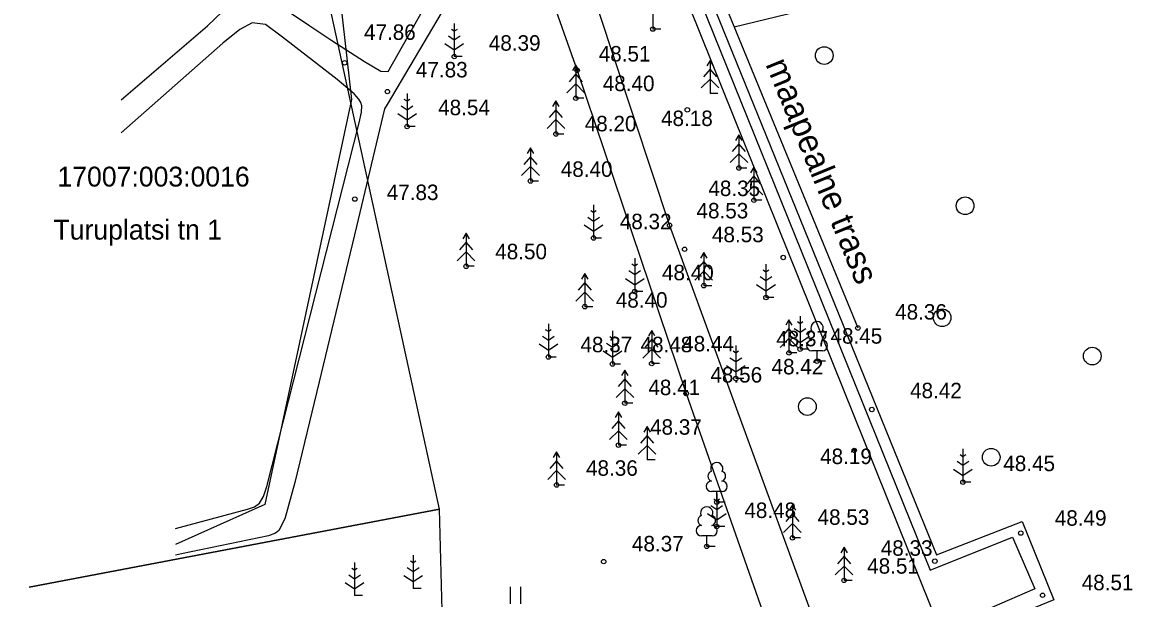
# Model space of a CAD drawing. Extents: x 641569 to 641767, y 6455666 to 6455967.
# Drawn here: x 641612.2 to 641663.3, y 6455859.8 to 6455885.8 of the extents above; entities that cross this region are included whole.
import ezdxf

# ---------------------------------------------------------------- set-up
doc = ezdxf.new("R2010")
doc.units = 0
for name, color, linetype in [('ABIJOONIS', 7, 'Continuous'), ('AED', 7, 'Continuous'), ('HALJASTUS', 7, 'Continuous'), ('KORGUS', 7, 'Continuous'), ('PIIR', 7, 'Continuous'), ('PUU', 7, 'Continuous'), ('TEE', 7, 'Continuous'), ('TTRASS', 7, 'Continuous'), ('VEEKOGU', 7, 'Continuous')]:
    doc.layers.add(name, color=color, linetype=linetype)

msp = doc.modelspace()

# ---------------------------------------------------------------- linework, layer by layer
at = {"layer": 'AED'}
for points in [[(641605.482, 6455945.71), (641620.68, 6455906.524), (641624.027, 6455903.802), (641625.205, 6455899.187), (641627.113, 6455882.358), (641623.183, 6455864.021), (641619.15, 6455862.222)], [(641650.08, 6455909.869), (641637.472, 6455902.565), (641650.029, 6455872.015)], [(641653.533, 6455887.842), (641644.435, 6455885.625)]]:
    msp.add_lwpolyline(points, dxfattribs=at)
at = {"layer": 'HALJASTUS'}
for p, q in [((641634.297, 6455860.297), (641634.297, 6455859.536)), ((641634.752, 6455860.297), (641634.752, 6455859.536))]:
    msp.add_line(p, q, dxfattribs=at)
for centre in [(641648.506, 6455884.346), (641654.884, 6455877.545), (641653.844, 6455872.479), (641660.639, 6455870.744), (641647.743, 6455868.454), (641656.063, 6455866.164)]:
    msp.add_circle(centre, 0.4, dxfattribs=at)
at = {"layer": 'KORGUS'}
for centre in [(641640.748, 6455885.541), (641631.762, 6455884.296), (641626.8, 6455884.017), (641637.325, 6455883.671), (641637.325, 6455883.671), (641628.736, 6455882.712), (641637.262, 6455882.412), (641642.31, 6455881.888), (641629.625, 6455881.129), (641636.364, 6455880.793), (641644.644, 6455879.254), (641635.212, 6455878.667), (641627.26, 6455877.847), (641645.323, 6455877.794), (641641.509, 6455876.66), (641638.067, 6455876.087), (641642.186, 6455875.576), (641646.653, 6455875.203), (641632.299, 6455874.805), (641639.929, 6455873.667), (641643.056, 6455873.929), (641637.67, 6455872.979), (641645.87, 6455873.396), (641650.029, 6455872.015), (641647.413, 6455871.055), (641636.021, 6455870.701), (641640.696, 6455870.402), (641646.911, 6455870.887), (641648.182, 6455870.507), (641638.923, 6455870.384), (641644.504, 6455869.727), (641642.258, 6455869.05), (641639.483, 6455868.611), (641650.661, 6455868.324), (641639.192, 6455866.713), (641649.865, 6455866.475), (641636.394, 6455864.908), (641654.784, 6455865.038), (641643.641, 6455864.133), (641643.641, 6455863.031), (641657.402, 6455862.731), (641647.069, 6455862.512), (641643.188, 6455862.13), (641638.524, 6455861.443), (641653.513, 6455861.461), (641649.405, 6455860.59), (641658.391, 6455859.918)]:
    msp.add_circle(centre, 0.1, dxfattribs=at)
at = {"layer": 'PIIR'}
for points in [[(641663.759, 6455916.737), (641633.44, 6455908.82), (641666.25, 6455827.3), (641693.677, 6455836.694)], [(641612.526, 6455860.28), (641631.09, 6455863.81), (641621.89, 6455906.03), (641607.538, 6455902.837)], [(641613.48, 6455850.829), (641631.45, 6455850.06), (641631.09, 6455863.81), (641612.526, 6455860.28)]]:
    msp.add_lwpolyline(points, dxfattribs=at)
at = {"layer": 'PUU'}
for p, q in [((641640.748, 6455887.041), (641640.748, 6455885.541)), ((641631.762, 6455885.446), (641631.638, 6455885.529)), ((641631.762, 6455885.796), (641631.762, 6455884.296)), ((641631.886, 6455885.529), (641631.762, 6455885.446)), ((641641.108, 6455885.541), (641640.748, 6455885.541)), ((641631.338, 6455884.885), (641631.762, 6455884.603)), ((641631.762, 6455885.046), (641631.495, 6455885.224)), ((641632.029, 6455885.224), (641631.762, 6455885.046)), ((641631.762, 6455884.603), (641632.186, 6455884.885)), ((641632.122, 6455884.296), (641631.762, 6455884.296)), ((641637.262, 6455883.912), (641637.112, 6455883.662)), ((641637.412, 6455883.662), (641637.262, 6455883.912)), ((641637.262, 6455883.912), (641637.262, 6455882.412)), ((641643.338, 6455884.127), (641643.188, 6455883.877)), ((641643.488, 6455883.877), (641643.338, 6455884.127)), ((641643.338, 6455884.127), (641643.338, 6455882.627)), ((641637.262, 6455883.512), (641636.962, 6455883.162)), ((641637.562, 6455883.162), (641637.262, 6455883.512)), ((641643.338, 6455883.277), (641642.938, 6455882.877)), ((641643.338, 6455883.727), (641643.038, 6455883.377)), ((641643.638, 6455883.377), (641643.338, 6455883.727)), ((641643.738, 6455882.877), (641643.338, 6455883.277)), ((641637.262, 6455883.062), (641636.862, 6455882.662)), ((641637.662, 6455882.662), (641637.262, 6455883.062)), ((641629.625, 6455882.279), (641629.501, 6455882.362)), ((641629.625, 6455882.629), (641629.625, 6455881.129)), ((641629.749, 6455882.362), (641629.625, 6455882.279)), ((641636.364, 6455882.293), (641636.214, 6455882.043)), ((641636.514, 6455882.043), (641636.364, 6455882.293)), ((641636.364, 6455882.293), (641636.364, 6455880.793)), ((641637.622, 6455882.412), (641637.262, 6455882.412)), ((641643.698, 6455882.627), (641643.338, 6455882.627)), ((641629.201, 6455881.718), (641629.625, 6455881.436)), ((641629.625, 6455881.879), (641629.358, 6455882.057)), ((641629.892, 6455882.057), (641629.625, 6455881.879)), ((641629.625, 6455881.436), (641630.049, 6455881.718)), ((641636.364, 6455881.893), (641636.064, 6455881.543)), ((641636.664, 6455881.543), (641636.364, 6455881.893)), ((641636.364, 6455881.443), (641635.964, 6455881.043)), ((641636.764, 6455881.043), (641636.364, 6455881.443)), ((641629.985, 6455881.129), (641629.625, 6455881.129)), ((641636.724, 6455880.793), (641636.364, 6455880.793)), ((641644.644, 6455880.754), (641644.494, 6455880.504)), ((641644.794, 6455880.504), (641644.644, 6455880.754)), ((641644.644, 6455880.754), (641644.644, 6455879.254)), ((641644.644, 6455880.354), (641644.344, 6455880.004)), ((641644.944, 6455880.004), (641644.644, 6455880.354)), ((641635.212, 6455879.767), (641634.912, 6455879.417)), ((641635.212, 6455880.167), (641635.062, 6455879.917)), ((641635.362, 6455879.917), (641635.212, 6455880.167)), ((641635.212, 6455880.167), (641635.212, 6455878.667)), ((641635.512, 6455879.417), (641635.212, 6455879.767)), ((641644.644, 6455879.904), (641644.244, 6455879.504)), ((641645.044, 6455879.504), (641644.644, 6455879.904)), ((641635.212, 6455879.317), (641634.812, 6455878.917)), ((641635.612, 6455878.917), (641635.212, 6455879.317)), ((641645.004, 6455879.254), (641644.644, 6455879.254)), ((641645.323, 6455879.294), (641645.173, 6455879.044)), ((641645.473, 6455879.044), (641645.323, 6455879.294)), ((641645.323, 6455879.294), (641645.323, 6455877.794)), ((641635.572, 6455878.667), (641635.212, 6455878.667)), ((641645.323, 6455878.894), (641645.023, 6455878.544)), ((641645.623, 6455878.544), (641645.323, 6455878.894)), ((641645.323, 6455878.444), (641644.923, 6455878.044)), ((641645.723, 6455878.044), (641645.323, 6455878.444)), ((641645.683, 6455877.794), (641645.323, 6455877.794)), ((641638.067, 6455877.237), (641637.943, 6455877.32)), ((641638.067, 6455877.587), (641638.067, 6455876.087)), ((641638.191, 6455877.32), (641638.067, 6455877.237)), ((641637.643, 6455876.676), (641638.067, 6455876.394)), ((641638.067, 6455876.837), (641637.8, 6455877.015)), ((641638.334, 6455877.015), (641638.067, 6455876.837)), ((641638.067, 6455876.394), (641638.491, 6455876.676)), ((641632.299, 6455876.305), (641632.149, 6455876.055)), ((641632.449, 6455876.055), (641632.299, 6455876.305)), ((641632.299, 6455876.305), (641632.299, 6455874.805)), ((641632.299, 6455875.905), (641631.999, 6455875.555)), ((641632.599, 6455875.555), (641632.299, 6455875.905)), ((641638.427, 6455876.087), (641638.067, 6455876.087)), ((641632.299, 6455875.455), (641631.899, 6455875.055)), ((641632.699, 6455875.055), (641632.299, 6455875.455)), ((641639.929, 6455875.167), (641639.929, 6455873.667)), ((641643.056, 6455875.429), (641642.906, 6455875.179)), ((641643.206, 6455875.179), (641643.056, 6455875.429)), ((641643.056, 6455875.429), (641643.056, 6455873.929)), ((641632.659, 6455874.805), (641632.299, 6455874.805)), ((641639.929, 6455874.417), (641639.662, 6455874.595)), ((641639.929, 6455874.817), (641639.805, 6455874.9)), ((641640.053, 6455874.9), (641639.929, 6455874.817)), ((641640.196, 6455874.595), (641639.929, 6455874.417)), ((641643.056, 6455874.579), (641642.656, 6455874.179)), ((641643.056, 6455875.029), (641642.756, 6455874.679)), ((641643.356, 6455874.679), (641643.056, 6455875.029)), ((641643.456, 6455874.179), (641643.056, 6455874.579)), ((641645.87, 6455874.546), (641645.746, 6455874.629)), ((641645.87, 6455874.896), (641645.87, 6455873.396)), ((641645.994, 6455874.629), (641645.87, 6455874.546)), ((641637.67, 6455874.079), (641637.37, 6455873.729)), ((641637.67, 6455874.479), (641637.52, 6455874.229)), ((641637.82, 6455874.229), (641637.67, 6455874.479)), ((641637.67, 6455874.479), (641637.67, 6455872.979)), ((641637.97, 6455873.729), (641637.67, 6455874.079)), ((641639.505, 6455874.256), (641639.929, 6455873.974)), ((641639.929, 6455873.974), (641640.353, 6455874.256)), ((641645.87, 6455874.146), (641645.603, 6455874.324)), ((641646.137, 6455874.324), (641645.87, 6455874.146)), ((641637.67, 6455873.629), (641637.27, 6455873.229)), ((641638.07, 6455873.229), (641637.67, 6455873.629)), ((641640.289, 6455873.667), (641639.929, 6455873.667)), ((641643.416, 6455873.929), (641643.056, 6455873.929)), ((641645.446, 6455873.985), (641645.87, 6455873.703)), ((641645.87, 6455873.703), (641646.294, 6455873.985)), ((641646.23, 6455873.396), (641645.87, 6455873.396)), ((641638.03, 6455872.979), (641637.67, 6455872.979)), ((641647.413, 6455872.555), (641647.413, 6455871.055)), ((641636.021, 6455872.201), (641636.021, 6455870.701)), ((641646.911, 6455872.387), (641646.761, 6455872.137)), ((641647.061, 6455872.137), (641646.911, 6455872.387)), ((641646.911, 6455872.387), (641646.911, 6455870.887)), ((641647.413, 6455872.205), (641647.289, 6455872.288)), ((641647.537, 6455872.288), (641647.413, 6455872.205)), ((641636.021, 6455871.451), (641635.754, 6455871.629)), ((641636.021, 6455871.851), (641635.897, 6455871.934)), ((641636.145, 6455871.934), (641636.021, 6455871.851)), ((641636.288, 6455871.629), (641636.021, 6455871.451)), ((641638.923, 6455871.534), (641638.799, 6455871.617)), ((641638.923, 6455871.884), (641638.923, 6455870.384)), ((641639.047, 6455871.617), (641638.923, 6455871.534)), ((641640.696, 6455871.902), (641640.546, 6455871.652)), ((641640.846, 6455871.652), (641640.696, 6455871.902)), ((641640.696, 6455871.902), (641640.696, 6455870.402)), ((641646.911, 6455871.537), (641646.511, 6455871.137)), ((641646.911, 6455871.987), (641646.611, 6455871.637)), ((641647.211, 6455871.637), (641646.911, 6455871.987)), ((641647.311, 6455871.137), (641646.911, 6455871.537)), ((641646.989, 6455871.644), (641647.413, 6455871.362)), ((641647.413, 6455871.805), (641647.146, 6455871.983)), ((641647.68, 6455871.983), (641647.413, 6455871.805)), ((641647.413, 6455871.362), (641647.837, 6455871.644)), ((641635.597, 6455871.29), (641636.021, 6455871.008)), ((641636.021, 6455871.008), (641636.445, 6455871.29)), ((641638.923, 6455871.134), (641638.656, 6455871.312)), ((641639.19, 6455871.312), (641638.923, 6455871.134)), ((641640.696, 6455871.052), (641640.296, 6455870.652)), ((641640.696, 6455871.502), (641640.396, 6455871.152)), ((641640.996, 6455871.152), (641640.696, 6455871.502)), ((641641.096, 6455870.652), (641640.696, 6455871.052)), ((641644.504, 6455871.227), (641644.504, 6455869.727)), ((641647.773, 6455871.055), (641647.413, 6455871.055)), ((641636.381, 6455870.701), (641636.021, 6455870.701)), ((641638.499, 6455870.973), (641638.923, 6455870.691)), ((641638.923, 6455870.691), (641639.347, 6455870.973)), ((641644.504, 6455870.477), (641644.237, 6455870.655)), ((641644.504, 6455870.877), (641644.38, 6455870.96)), ((641644.628, 6455870.96), (641644.504, 6455870.877)), ((641644.771, 6455870.655), (641644.504, 6455870.477)), ((641647.271, 6455870.887), (641646.911, 6455870.887)), ((641648.422, 6455870.982), (641647.942, 6455870.982)), ((641648.182, 6455870.507), (641648.182, 6455870.982)), ((641648.562, 6455870.507), (641648.182, 6455870.507)), ((641639.283, 6455870.384), (641638.923, 6455870.384)), ((641639.483, 6455870.111), (641639.333, 6455869.861)), ((641639.633, 6455869.861), (641639.483, 6455870.111)), ((641639.483, 6455870.111), (641639.483, 6455868.611)), ((641641.056, 6455870.402), (641640.696, 6455870.402)), ((641644.08, 6455870.316), (641644.504, 6455870.034)), ((641644.504, 6455870.034), (641644.928, 6455870.316)), ((641639.483, 6455869.711), (641639.183, 6455869.361)), ((641639.783, 6455869.361), (641639.483, 6455869.711)), ((641644.864, 6455869.727), (641644.504, 6455869.727)), ((641639.483, 6455869.261), (641639.083, 6455868.861)), ((641639.883, 6455868.861), (641639.483, 6455869.261)), ((641639.843, 6455868.611), (641639.483, 6455868.611)), ((641639.192, 6455868.213), (641639.042, 6455867.963)), ((641639.342, 6455867.963), (641639.192, 6455868.213)), ((641639.192, 6455868.213), (641639.192, 6455866.713)), ((641639.192, 6455867.813), (641638.892, 6455867.463)), ((641639.492, 6455867.463), (641639.192, 6455867.813)), ((641640.49, 6455867.55), (641640.34, 6455867.3)), ((641640.64, 6455867.3), (641640.49, 6455867.55)), ((641640.49, 6455867.55), (641640.49, 6455866.05)), ((641639.192, 6455867.363), (641638.792, 6455866.963)), ((641639.592, 6455866.963), (641639.192, 6455867.363)), ((641640.49, 6455867.15), (641640.19, 6455866.8)), ((641640.79, 6455866.8), (641640.49, 6455867.15)), ((641636.394, 6455866.408), (641636.244, 6455866.158)), ((641636.544, 6455866.158), (641636.394, 6455866.408)), ((641636.394, 6455866.408), (641636.394, 6455864.908)), ((641639.552, 6455866.713), (641639.192, 6455866.713)), ((641640.49, 6455866.7), (641640.09, 6455866.3)), ((641640.89, 6455866.3), (641640.49, 6455866.7)), ((641654.784, 6455866.538), (641654.784, 6455865.038)), ((641636.394, 6455866.008), (641636.094, 6455865.658)), ((641636.694, 6455865.658), (641636.394, 6455866.008)), ((641640.85, 6455866.05), (641640.49, 6455866.05)), ((641654.784, 6455865.788), (641654.517, 6455865.966)), ((641654.784, 6455866.188), (641654.66, 6455866.271)), ((641654.908, 6455866.271), (641654.784, 6455866.188)), ((641655.051, 6455865.966), (641654.784, 6455865.788)), ((641636.394, 6455865.558), (641635.994, 6455865.158)), ((641636.794, 6455865.158), (641636.394, 6455865.558)), ((641654.36, 6455865.627), (641654.784, 6455865.345)), ((641654.784, 6455865.345), (641655.208, 6455865.627)), ((641636.754, 6455864.908), (641636.394, 6455864.908)), ((641655.144, 6455865.038), (641654.784, 6455865.038)), ((641643.881, 6455864.608), (641643.401, 6455864.608)), ((641643.641, 6455864.133), (641643.641, 6455864.608)), ((641643.641, 6455864.531), (641643.641, 6455863.031)), ((641643.641, 6455863.781), (641643.374, 6455863.959)), ((641643.641, 6455864.181), (641643.517, 6455864.264)), ((641643.765, 6455864.264), (641643.641, 6455864.181)), ((641644.021, 6455864.133), (641643.641, 6455864.133)), ((641643.908, 6455863.959), (641643.641, 6455863.781)), ((641647.069, 6455864.012), (641646.919, 6455863.762)), ((641647.219, 6455863.762), (641647.069, 6455864.012)), ((641647.069, 6455864.012), (641647.069, 6455862.512)), ((641643.217, 6455863.62), (641643.641, 6455863.338)), ((641643.641, 6455863.338), (641644.065, 6455863.62)), ((641647.069, 6455863.612), (641646.769, 6455863.262)), ((641647.369, 6455863.262), (641647.069, 6455863.612)), ((641644.001, 6455863.031), (641643.641, 6455863.031)), ((641647.069, 6455863.162), (641646.669, 6455862.762)), ((641647.469, 6455862.762), (641647.069, 6455863.162)), ((641643.428, 6455862.605), (641642.948, 6455862.605)), ((641643.188, 6455862.13), (641643.188, 6455862.605)), ((641647.429, 6455862.512), (641647.069, 6455862.512)), ((641643.568, 6455862.13), (641643.188, 6455862.13)), ((641649.405, 6455862.09), (641649.255, 6455861.84)), ((641649.555, 6455861.84), (641649.405, 6455862.09)), ((641649.405, 6455862.09), (641649.405, 6455860.59)), ((641627.25, 6455861.4), (641627.25, 6455859.9)), ((641629.9, 6455861.38), (641629.776, 6455861.463)), ((641629.9, 6455861.73), (641629.9, 6455860.23)), ((641630.024, 6455861.463), (641629.9, 6455861.38)), ((641649.405, 6455861.69), (641649.105, 6455861.34)), ((641649.705, 6455861.34), (641649.405, 6455861.69)), ((641627.25, 6455860.65), (641626.983, 6455860.828)), ((641627.25, 6455861.05), (641627.126, 6455861.133)), ((641627.374, 6455861.133), (641627.25, 6455861.05)), ((641627.517, 6455860.828), (641627.25, 6455860.65)), ((641629.476, 6455860.819), (641629.9, 6455860.537)), ((641629.9, 6455860.98), (641629.633, 6455861.158)), ((641630.167, 6455861.158), (641629.9, 6455860.98)), ((641629.9, 6455860.537), (641630.324, 6455860.819)), ((641649.405, 6455861.24), (641649.005, 6455860.84)), ((641649.805, 6455860.84), (641649.405, 6455861.24)), ((641626.826, 6455860.489), (641627.25, 6455860.207)), ((641627.25, 6455860.207), (641627.674, 6455860.489)), ((641649.765, 6455860.59), (641649.405, 6455860.59)), ((641627.61, 6455859.9), (641627.25, 6455859.9)), ((641630.26, 6455860.23), (641629.9, 6455860.23))]:
    msp.add_line(p, q, dxfattribs=at)
for centre, radius, start, end in [((641648.182, 6455872.027), 0.277, 332.5799, 207.4201), ((641648.012, 6455871.68), 0.233, 109.0217, 253.1415), ((641648.352, 6455871.68), 0.233, 286.8508, 70.9859), ((641647.945, 6455871.219), 0.238, 90.0016, 269.3953), ((641648.419, 6455871.219), 0.238, 270.6047, 89.9984), ((641643.641, 6455865.653), 0.277, 332.5799, 207.4201), ((641643.471, 6455865.306), 0.233, 109.0217, 253.1415), ((641643.811, 6455865.306), 0.233, 286.8508, 70.9859), ((641643.404, 6455864.845), 0.238, 90.0016, 269.3953), ((641643.878, 6455864.845), 0.238, 270.6047, 89.9984), ((641643.188, 6455863.65), 0.277, 332.5799, 207.4201), ((641643.018, 6455863.303), 0.233, 109.0217, 253.1415), ((641643.358, 6455863.303), 0.233, 286.8508, 70.9859), ((641642.951, 6455862.842), 0.238, 90.0016, 269.3953), ((641643.425, 6455862.842), 0.238, 270.6047, 89.9984)]:
    msp.add_arc(centre, radius, start, end, dxfattribs=at)
at = {"layer": 'TEE'}
for points in [[(641633.3, 6455910.494), (641631.047, 6455907.963), (641630.77, 6455907.449), (641632.028, 6455904.08), (641636.646, 6455891.335), (641641.509, 6455876.66), (641652.084, 6455847.713), (641657.547, 6455832.614), (641660.899, 6455824.47), (641660.95, 6455824.407)], [(641621.165, 6455907.923), (641624.09, 6455906.579), (641628.635, 6455905.788), (641629.821, 6455904.759), (641630.374, 6455903.784), (641632.207, 6455898.133), (641637.325, 6455883.671), (641642.258, 6455869.05), (641647.542, 6455854), (641652.369, 6455839.756), (641657.571, 6455825.027), (641657.941, 6455823.94)]]:
    msp.add_lwpolyline(points, dxfattribs=at)
at = {"layer": 'TTRASS'}
for points in [[(641636.52, 6455911.36), (641633.394, 6455910.322), (641653.304, 6455861.05), (641657.03, 6455862.553), (641658.038, 6455860.202), (641654.139, 6455858.522), (641666.529, 6455827.967)], [(641636.69, 6455910.876), (641634.123, 6455910.076), (641633.942, 6455910.096), (641653.591, 6455861.741), (641657.465, 6455863.252), (641658.902, 6455859.718), (641655.029, 6455858.134), (641667.045, 6455828.128)]]:
    msp.add_lwpolyline(points, dxfattribs=at)
at = {"layer": 'VEEKOGU'}
for points in [[(641616.68, 6455882.348), (641620.589, 6455885.69), (641621.615, 6455886.669), (641621.85, 6455887.019), (641621.934, 6455887.312), (641621.94, 6455887.83), (641621.518, 6455890.427), (641619.833, 6455899.692), (641619.195, 6455903.196), (641618.967, 6455904.34), (641618.774, 6455904.954), (641618.46, 6455905.582), (641618.059, 6455906.168), (641617.603, 6455906.786), (641617.258, 6455907.401), (641615.932, 6455910.387), (641614.73, 6455913.363), (641609.657, 6455925.939), (641605.301, 6455936.732)], [(641633.028, 6455889.414), (641628.723, 6455882.131), (641628.608, 6455881.935), (641627.342, 6455876.604), (641625.652, 6455869.577), (641624.547, 6455865.022), (641624.099, 6455863.381), (641623.821, 6455862.845), (641623.674, 6455862.722), (641623.356, 6455862.602), (641619.419, 6455861.796), (641619.15, 6455861.74)], [(641623.989, 6455886.516), (641625.224, 6455885.686), (641626.225, 6455885.025), (641627.703, 6455884.081), (641628.44, 6455883.644), (641628.775, 6455883.62), (641632.199, 6455889.69)], [(641619.15, 6455862.932), (641622.404, 6455863.811), (641622.717, 6455863.922), (641622.942, 6455864.083), (641623.122, 6455864.384), (641623.282, 6455864.843), (641627.457, 6455881.3), (641627.556, 6455881.775), (641627.575, 6455882.07), (641627.538, 6455882.217), (641627.447, 6455882.375), (641627.229, 6455882.61), (641626.46, 6455883.254), (641623.994, 6455885.172), (641623.217, 6455885.754), (641622.621, 6455885.828), (641622.049, 6455885.531), (641621.288, 6455884.9), (641616.68, 6455880.841)]]:
    msp.add_lwpolyline(points, dxfattribs=at)

# ---------------------------------------------------------------- texts
at = {"layer": 'ABIJOONIS'}
msp.add_text('maapealne trass', height=1.1, rotation=292.4185, dxfattribs=at).set_placement((641645.835, 6455883.954))
at = {"layer": 'KORGUS'}
for s, p in [('47.86', (641627.675, 6455885.055)), ('48.39', (641633.325, 6455884.565)), ('48.51', (641638.3, 6455884.075)), ('47.83', (641630.025, 6455883.355)), ('48.40', (641638.482, 6455882.735)), ('48.54', (641631.031, 6455881.645)), ('48.18', (641641.12, 6455881.155)), ('48.20', (641637.665, 6455880.915)), ('48.40', (641636.582, 6455878.855)), ('48.35', (641643.263, 6455877.985)), ('47.83', (641628.705, 6455877.805)), ('48.53', (641642.725, 6455876.975)), ('48.32', (641639.253, 6455876.485)), ('48.53', (641643.425, 6455875.895)), ('48.50', (641633.615, 6455875.125)), ('48.40', (641641.162, 6455874.175)), ('48.40', (641639.072, 6455872.935)), ('48.36', (641651.715, 6455872.395)), ('48.37', (641637.473, 6455870.915)), ('48.48', (641640.192, 6455870.915)), ('48.44', (641642.078, 6455870.955)), ('48.37', (641646.333, 6455871.185)), ('48.45', (641648.791, 6455871.305)), ('48.42', (641646.121, 6455869.915)), ('48.56', (641643.355, 6455869.545)), ('48.41', (641640.547, 6455868.975)), ('48.42', (641652.391, 6455868.835)), ('48.37', (641640.623, 6455867.185)), ('48.19', (641648.32, 6455865.855)), ('48.36', (641637.725, 6455865.325)), ('48.45', (641656.611, 6455865.535)), ('48.48', (641644.892, 6455863.415)), ('48.53', (641648.205, 6455863.105)), ('48.49', (641658.942, 6455863.065)), ('48.37', (641639.803, 6455861.905)), ('48.33', (641651.065, 6455861.705)), ('48.51', (641650.45, 6455860.895)), ('48.51', (641660.16, 6455860.145))]:
    msp.add_text(s, height=0.7, dxfattribs=at).set_placement(p)
at = {"layer": 'PIIR'}
for s, p in [('17007:003:0016', (641613.802, 6455878.415)), ('Turuplatsi tn 1', (641613.622, 6455876.015))]:
    msp.add_text(s, height=0.9, dxfattribs=at).set_placement(p)

doc.saveas('drawing.dxf')
